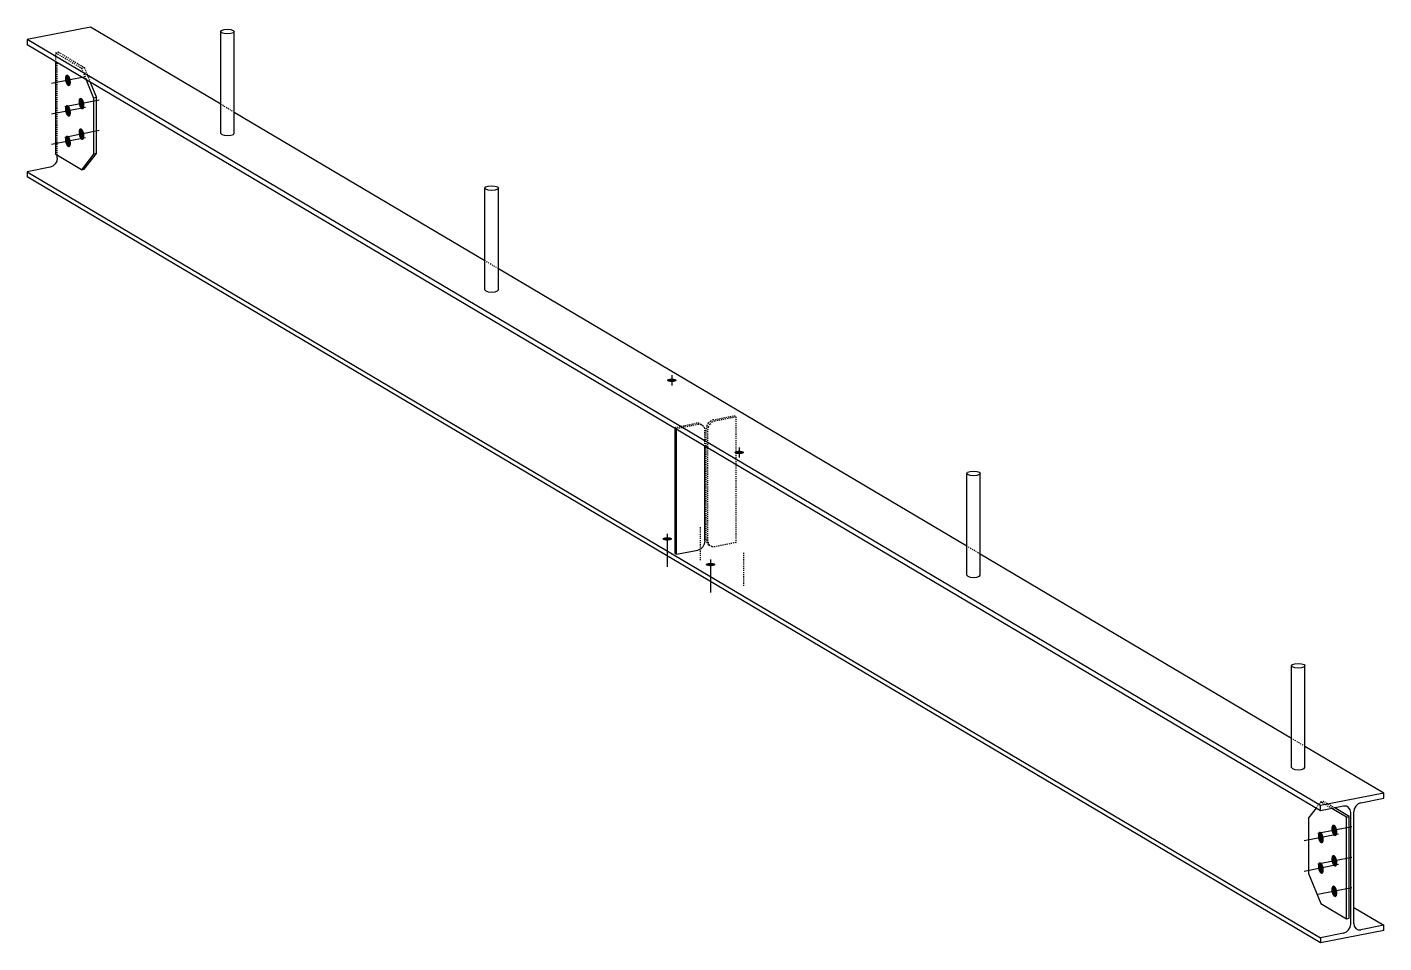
# Model space of a CAD drawing. Header units: millimetres. Extents: x 9 to 27201, y 6 to 1724.
# Drawn here: x 24694 to 27201, y 31 to 1724 of the extents above; entities that cross this region are included whole.
import ezdxf

# ---------------------------------------------------------------- set-up
doc = ezdxf.new("R2010")
doc.units = ezdxf.units.MM
doc.linetypes.add('DXK_LINE_DOT2', pattern=[3.9198, 1.9599, -1.9599])
doc.layers.add('STÅL', color=7, linetype='Continuous')

msp = doc.modelspace()

# ---------------------------------------------------------------- hatches: boundary and pattern name
at = {"layer": 'STÅL', "linetype": 'Continuous'}
for points in [[(24774.5, 1626.4), (24774.8, 1624.1), (24774.9, 1621.9), (24774.8, 1619.9), (24774.4, 1618.1), (24773.8, 1616.6), (24773, 1615.5), (24772.1, 1614.8), (24771, 1614.6), (24769.9, 1614.8), (24768.7, 1615.6), (24767.6, 1616.7), (24766.6, 1618.3), (24765.6, 1620.1), (24764.9, 1622.2), (24764.3, 1624.4), (24764, 1626.7), (24763.9, 1628.9), (24764.1, 1630.9), (24764.4, 1632.8), (24765, 1634.3), (24765.8, 1635.4), (24766.8, 1636), (24767.8, 1636.3), (24769, 1636), (24770.1, 1635.3), (24771.2, 1634.1), (24772.3, 1632.6), (24773.2, 1630.7), (24773.9, 1628.6)], [(24774.5, 1570), (24774.8, 1567.8), (24774.9, 1565.6), (24774.8, 1563.5), (24774.4, 1561.7), (24773.8, 1560.2), (24773, 1559.1), (24772.1, 1558.4), (24771, 1558.2), (24769.9, 1558.5), (24768.7, 1559.2), (24767.6, 1560.3), (24766.6, 1561.9), (24765.6, 1563.7), (24764.9, 1565.8), (24764.3, 1568), (24764, 1570.3), (24763.9, 1572.5), (24764.1, 1574.6), (24764.4, 1576.4), (24765, 1577.9), (24765.8, 1579), (24766.8, 1579.7), (24767.8, 1579.9), (24769, 1579.6), (24770.1, 1578.9), (24771.2, 1577.7), (24772.3, 1576.2), (24773.2, 1574.3), (24773.9, 1572.3)], [(24799.5, 1583.4), (24799.8, 1581.1), (24799.9, 1578.9), (24799.8, 1576.9), (24799.4, 1575.1), (24798.8, 1573.6), (24798, 1572.5), (24797.1, 1571.8), (24796, 1571.6), (24794.9, 1571.8), (24793.7, 1572.6), (24792.6, 1573.7), (24791.6, 1575.3), (24790.6, 1577.1), (24789.9, 1579.2), (24789.3, 1581.4), (24789, 1583.7), (24788.9, 1585.9), (24789.1, 1587.9), (24789.4, 1589.8), (24790, 1591.3), (24790.8, 1592.4), (24791.8, 1593), (24792.8, 1593.2), (24794, 1593), (24795.1, 1592.3), (24796.2, 1591.1), (24797.3, 1589.6), (24798.2, 1587.7), (24798.9, 1585.6)], [(24799.5, 1527), (24799.8, 1524.8), (24799.9, 1522.6), (24799.8, 1520.5), (24799.4, 1518.7), (24798.8, 1517.2), (24798, 1516.1), (24797.1, 1515.4), (24796, 1515.2), (24794.9, 1515.5), (24793.7, 1516.2), (24792.6, 1517.3), (24791.6, 1518.9), (24790.6, 1520.7), (24789.9, 1522.8), (24789.3, 1525), (24789, 1527.3), (24788.9, 1529.5), (24789.1, 1531.6), (24789.4, 1533.4), (24790, 1534.9), (24790.8, 1536), (24791.8, 1536.7), (24792.8, 1536.9), (24794, 1536.6), (24795.1, 1535.9), (24796.2, 1534.7), (24797.3, 1533.2), (24798.2, 1531.3), (24798.9, 1529.3)], [(24774.5, 1513.7), (24774.8, 1511.4), (24774.9, 1509.2), (24774.8, 1507.1), (24774.4, 1505.3), (24773.8, 1503.8), (24773, 1502.7), (24772.1, 1502), (24771, 1501.8), (24769.9, 1502.1), (24768.7, 1502.8), (24767.6, 1504), (24766.6, 1505.5), (24765.6, 1507.3), (24764.9, 1509.4), (24764.3, 1511.6), (24764, 1513.9), (24763.9, 1516.1), (24764.1, 1518.2), (24764.4, 1520), (24765, 1521.5), (24765.8, 1522.6), (24766.8, 1523.3), (24767.8, 1523.5), (24769, 1523.2), (24770.1, 1522.5), (24771.2, 1521.3), (24772.3, 1519.8), (24773.2, 1518), (24773.9, 1515.9)], [(25885.1, 1068), (25883.3, 1068), (25881.5, 1068.2), (25879.8, 1068.6), (25878.4, 1069), (25877.3, 1069.5), (25876.6, 1070.1), (25876.2, 1070.7), (25876.2, 1071.4), (25876.6, 1072), (25877.3, 1072.6), (25878.4, 1073.1), (25879.8, 1073.5), (25881.5, 1073.9), (25883.3, 1074.1), (25885.1, 1074.1), (25887, 1074.1), (25888.8, 1073.9), (25890.4, 1073.5), (25891.8, 1073.1), (25892.9, 1072.6), (25893.7, 1072), (25894.1, 1071.4), (25894.1, 1070.7), (25893.7, 1070.1), (25892.9, 1069.5), (25891.8, 1069), (25890.4, 1068.6), (25888.8, 1068.2), (25887, 1068)], [(26009.8, 934.6), (26007.9, 934.7), (26006.1, 934.9), (26004.5, 935.2), (26003.1, 935.6), (26002, 936.2), (26001.2, 936.7), (26000.8, 937.4), (26000.8, 938), (26001.2, 938.6), (26002, 939.2), (26003.1, 939.8), (26004.5, 940.2), (26006.1, 940.5), (26007.9, 940.7), (26009.8, 940.8), (26011.7, 940.7), (26013.4, 940.5), (26015.1, 940.2), (26016.5, 939.8), (26017.6, 939.2), (26018.3, 938.6), (26018.7, 938), (26018.7, 937.4), (26018.3, 936.7), (26017.6, 936.2), (26016.5, 935.6), (26015.1, 935.2), (26013.4, 934.9), (26011.7, 934.7)], [(25876.9, 774.8), (25875, 774.9), (25873.2, 775.1), (25871.6, 775.4), (25870.2, 775.8), (25869.1, 776.4), (25868.3, 777), (25867.9, 777.6), (25867.9, 778.2), (25868.3, 778.9), (25869.1, 779.4), (25870.2, 780), (25871.6, 780.4), (25873.2, 780.7), (25875, 780.9), (25876.9, 781), (25878.8, 780.9), (25880.5, 780.7), (25882.2, 780.4), (25883.6, 780), (25884.7, 779.4), (25885.4, 778.9), (25885.8, 778.2), (25885.8, 777.6), (25885.4, 777), (25884.7, 776.4), (25883.6, 775.8), (25882.2, 775.4), (25880.5, 775.1), (25878.8, 774.9)], [(25956.9, 727.4), (25955, 727.5), (25953.2, 727.7), (25951.6, 728), (25950.2, 728.5), (25949.1, 729), (25948.3, 729.6), (25947.9, 730.2), (25947.9, 730.8), (25948.3, 731.5), (25949.1, 732), (25950.2, 732.6), (25951.6, 733), (25953.2, 733.3), (25955, 733.5), (25956.9, 733.6), (25958.8, 733.5), (25960.5, 733.3), (25962.2, 733), (25963.6, 732.6), (25964.7, 732), (25965.4, 731.5), (25965.8, 730.8), (25965.8, 730.2), (25965.4, 729.6), (25964.7, 729), (25963.6, 728.5), (25962.2, 728), (25960.5, 727.7), (25958.8, 727.5)], [(27089.5, 226.8), (27089.8, 224.6), (27089.9, 222.4), (27089.8, 220.3), (27089.4, 218.5), (27088.8, 217), (27088, 215.9), (27087.1, 215.2), (27086, 215), (27084.9, 215.3), (27083.7, 216), (27082.6, 217.1), (27081.6, 218.7), (27080.6, 220.5), (27079.9, 222.6), (27079.3, 224.8), (27079, 227.1), (27078.9, 229.3), (27079.1, 231.4), (27079.4, 233.2), (27080, 234.7), (27080.8, 235.8), (27081.8, 236.5), (27082.8, 236.7), (27084, 236.4), (27085.1, 235.7), (27086.2, 234.5), (27087.3, 233), (27088.2, 231.1), (27088.9, 229)], [(27114.5, 240.2), (27114.8, 237.9), (27114.9, 235.7), (27114.8, 233.7), (27114.4, 231.9), (27113.8, 230.4), (27113, 229.3), (27112.1, 228.6), (27111, 228.4), (27109.9, 228.6), (27108.7, 229.4), (27107.6, 230.5), (27106.6, 232.1), (27105.6, 233.9), (27104.9, 236), (27104.3, 238.2), (27104, 240.5), (27103.9, 242.7), (27104.1, 244.7), (27104.4, 246.6), (27105, 248.1), (27105.8, 249.2), (27106.8, 249.8), (27107.8, 250), (27109, 249.8), (27110.1, 249.1), (27111.2, 247.9), (27112.3, 246.4), (27113.2, 244.5), (27113.9, 242.4)], [(27089.5, 170.4), (27089.8, 168.2), (27089.9, 166), (27089.8, 163.9), (27089.4, 162.1), (27088.8, 160.6), (27088, 159.5), (27087.1, 158.8), (27086, 158.6), (27084.9, 158.9), (27083.7, 159.6), (27082.6, 160.8), (27081.6, 162.3), (27080.6, 164.1), (27079.9, 166.2), (27079.3, 168.4), (27079, 170.7), (27078.9, 172.9), (27079.1, 175), (27079.4, 176.8), (27080, 178.3), (27080.8, 179.4), (27081.8, 180.1), (27082.8, 180.3), (27084, 180), (27085.1, 179.3), (27086.2, 178.1), (27087.3, 176.6), (27088.2, 174.7), (27088.9, 172.7)], [(27114.5, 183.8), (27114.8, 181.6), (27114.9, 179.3), (27114.8, 177.3), (27114.4, 175.5), (27113.8, 174), (27113, 172.9), (27112.1, 172.2), (27111, 172), (27109.9, 172.3), (27108.7, 173), (27107.6, 174.1), (27106.6, 175.7), (27105.6, 177.5), (27104.9, 179.6), (27104.3, 181.8), (27104, 184.1), (27103.9, 186.3), (27104.1, 188.4), (27104.4, 190.2), (27105, 191.7), (27105.8, 192.8), (27106.8, 193.5), (27107.8, 193.7), (27109, 193.4), (27110.1, 192.7), (27111.2, 191.5), (27112.3, 190), (27113.2, 188.1), (27113.9, 186)], [(27114.5, 127.4), (27114.8, 125.2), (27114.9, 123), (27114.8, 120.9), (27114.4, 119.1), (27113.8, 117.6), (27113, 116.5), (27112.1, 115.8), (27111, 115.6), (27109.9, 115.9), (27108.7, 116.6), (27107.6, 117.8), (27106.6, 119.3), (27105.6, 121.1), (27104.9, 123.2), (27104.3, 125.4), (27104, 127.7), (27103.9, 129.9), (27104.1, 132), (27104.4, 133.8), (27105, 135.3), (27105.8, 136.4), (27106.8, 137.1), (27107.8, 137.3), (27109, 137), (27110.1, 136.3), (27111.2, 135.1), (27112.3, 133.6), (27113.2, 131.7), (27113.9, 129.7)]]:
    msp.add_hatch(color=96, dxfattribs=at).paths.add_polyline_path(points)

# ---------------------------------------------------------------- linework, layer by layer
at = {"layer": 'STÅL', "color": 2, "linetype": 'Continuous'}
for p, q in [((24810.9, 1723.8), (24694, 1700.7)), ((25051.8, 1581.2), (24810.9, 1723.8)), ((25051.8, 1715.5), (25053.4, 1717.6)), ((25053.5, 1713.4), (25051.8, 1715.5)), ((25051.8, 1527.5), (25051.8, 1715.5)), ((25053.4, 1717.6), (25057.9, 1719.2)), ((25058.1, 1711.8), (25053.5, 1713.4)), ((25057.9, 1719.2), (25064.2, 1719.8)), ((25064.3, 1711.2), (25058.1, 1711.8)), ((25064.2, 1719.8), (25070.4, 1719.2)), ((25070.6, 1711.8), (25064.3, 1711.2)), ((25070.4, 1719.2), (25075, 1717.7)), ((25075.1, 1713.4), (25070.6, 1711.8)), ((25075, 1717.7), (25076.8, 1715.5)), ((25076.8, 1715.5), (25075.1, 1713.4)), ((25076.8, 1527.6), (25076.8, 1715.5)), ((27084, 284.9), (24694, 1700.7)), ((24694, 1700.7), (24694, 1691.2)), ((27084, 275.3), (24694, 1691.2)), ((24746.9, 1488.4), (24746.9, 1659.8)), ((24803.2, 1626.5), (24816.9, 1592.6)), ((24810.6, 1622.1), (24822.1, 1593.6)), ((24822.1, 1593.6), (24816.9, 1592.6)), ((24816.9, 1592.6), (24816.9, 1489.2)), ((24822.1, 1490.2), (24822.1, 1593.6)), ((25539.8, 1292.1), (25076.8, 1566.3)), ((25051.8, 1527.5), (25053.5, 1525.4)), ((25053.5, 1525.4), (25058.1, 1523.9)), ((25058.1, 1523.9), (25064.3, 1523.3)), ((25064.3, 1523.3), (25070.6, 1523.9)), ((25070.6, 1523.9), (25075.1, 1525.5)), ((25075.1, 1525.5), (25076.8, 1527.6)), ((24794.4, 1460.3), (24746.9, 1488.4)), ((24749.6, 1481.7), (24748.6, 1476.1)), ((24749.6, 1481.7), (24749.6, 1486.8)), ((24816.9, 1489.2), (24794.4, 1460.3)), ((24799.6, 1461.3), (24822.1, 1490.2)), ((24822.1, 1490.2), (24816.9, 1489.2)), ((24736.6, 1465), (24694, 1456.6)), ((24694, 1456.6), (27084, 40.8)), ((24694, 1456.6), (24694, 1447)), ((24741.6, 1467.1), (24736.6, 1465)), ((24745.8, 1471), (24741.6, 1467.1)), ((24748.6, 1476.1), (24745.8, 1471)), ((24794.4, 1460.3), (24799.6, 1461.3)), ((27084, 31.2), (24694, 1447)), ((25541.4, 1428.5), (25545.9, 1430.1)), ((25545.9, 1430.1), (25552.2, 1430.7)), ((25552.2, 1430.7), (25558.4, 1430.1)), ((25558.4, 1430.1), (25563, 1428.6)), ((25539.8, 1426.4), (25541.4, 1428.5)), ((25541.5, 1424.3), (25539.8, 1426.4)), ((25539.8, 1238.5), (25539.8, 1426.4)), ((25546.1, 1422.7), (25541.5, 1424.3)), ((25552.3, 1422.1), (25546.1, 1422.7)), ((25558.6, 1422.7), (25552.3, 1422.1)), ((25563.1, 1424.3), (25558.6, 1422.7)), ((25563, 1428.6), (25564.8, 1426.5)), ((25564.8, 1426.5), (25563.1, 1424.3)), ((25564.8, 1238.5), (25564.8, 1426.5)), ((26430.1, 764.6), (25564.8, 1277.3)), ((25539.8, 1238.5), (25541.5, 1236.3)), ((25541.5, 1236.3), (25546.1, 1234.8)), ((25546.1, 1234.8), (25552.3, 1234.2)), ((25552.3, 1234.2), (25558.6, 1234.8)), ((25558.6, 1234.8), (25563.1, 1236.4)), ((25563.1, 1236.4), (25564.8, 1238.5)), ((25891.1, 751.2), (25891.1, 982)), ((25894.1, 749.5), (25894.1, 980.2)), ((25946.1, 773.8), (25946.1, 949.4)), ((26431.8, 901.1), (26436.3, 902.7)), ((26436.3, 902.7), (26442.6, 903.2)), ((26442.6, 903.2), (26448.8, 902.7)), ((26448.8, 902.7), (26453.4, 901.1)), ((26430.1, 898.9), (26431.8, 901.1)), ((26431.9, 896.8), (26430.1, 898.9)), ((26430.1, 711), (26430.1, 898.9)), ((26436.5, 895.2), (26431.9, 896.8)), ((26442.7, 894.7), (26436.5, 895.2)), ((26449, 895.3), (26442.7, 894.7)), ((26453.5, 896.8), (26449, 895.3)), ((26453.4, 901.1), (26455.1, 899)), ((26455.1, 899), (26453.5, 896.8)), ((26455.1, 711.1), (26455.1, 899)), ((25894.1, 749.5), (25933.1, 757.2)), ((25938.1, 759.2), (25933.1, 757.2)), ((25942.3, 763.1), (25938.1, 759.2)), ((25945.1, 768.2), (25942.3, 763.1)), ((25946.1, 773.8), (25945.1, 768.2)), ((25891.1, 751.2), (25894.1, 749.5)), ((27030.1, 409.2), (26455.1, 749.8)), ((26430.1, 711), (26431.9, 708.9)), ((26431.9, 708.9), (26436.5, 707.3)), ((26436.5, 707.3), (26442.7, 706.7)), ((26442.7, 706.7), (26449, 707.3)), ((26449, 707.3), (26453.5, 708.9)), ((26453.5, 708.9), (26455.1, 711.1)), ((27030.1, 543.5), (27031.8, 545.6)), ((27031.9, 541.4), (27030.1, 543.5)), ((27030.1, 355.6), (27030.1, 543.5)), ((27031.8, 545.6), (27036.3, 547.2)), ((27036.5, 539.8), (27031.9, 541.4)), ((27036.3, 547.2), (27042.6, 547.8)), ((27042.7, 539.2), (27036.5, 539.8)), ((27042.6, 547.8), (27048.8, 547.2)), ((27049, 539.8), (27042.7, 539.2)), ((27048.8, 547.2), (27053.4, 545.7)), ((27053.5, 541.4), (27049, 539.8)), ((27053.4, 545.7), (27055.1, 543.6)), ((27055.1, 543.6), (27053.5, 541.4)), ((27055.1, 355.6), (27055.1, 543.6)), ((27200.9, 308), (27055.1, 394.4)), ((27030.1, 355.6), (27031.9, 353.4)), ((27031.9, 353.4), (27036.5, 351.9)), ((27036.5, 351.9), (27042.7, 351.3)), ((27042.7, 351.3), (27049, 351.9)), ((27049, 351.9), (27053.5, 353.5)), ((27053.5, 353.5), (27055.1, 355.6)), ((27200.9, 308), (27084, 284.9)), ((27200.9, 298.4), (27200.9, 308)), ((27075.6, 280.3), (27061.9, 262.6)), ((27084, 275.3), (27084, 284.9)), ((27126.6, 283.7), (27084, 275.3)), ((27131.9, 263.5), (27104.9, 279.5)), ((27137.1, 264.5), (27110.1, 280.5)), ((27131.6, 283.7), (27126.6, 283.7)), ((27135.8, 281.4), (27131.6, 283.7)), ((27138.6, 277.4), (27135.8, 281.4)), ((27139.6, 272.2), (27138.6, 277.4)), ((27146.3, 278.9), (27145.3, 273.3)), ((27149.1, 284.1), (27146.3, 278.9)), ((27153.3, 288), (27149.1, 284.1)), ((27158.3, 290), (27153.3, 288)), ((27158.3, 290), (27200.9, 298.4)), ((27061.9, 262.6), (27061.9, 159.3)), ((27131.9, 263.5), (27137.1, 264.5)), ((27131.9, 75.5), (27131.9, 263.5)), ((27137.1, 76.6), (27137.1, 264.5)), ((27139.6, 65.9), (27139.6, 272.2)), ((27145.3, 67), (27145.3, 273.3)), ((27061.9, 159.3), (27084.4, 103.7)), ((27084.4, 103.7), (27131.9, 75.5)), ((27131.9, 75.5), (27137.1, 76.6)), ((27145.3, 96.8), (27200.9, 63.9)), ((27200.9, 54.3), (27084, 31.2)), ((27126.6, 49.2), (27131.6, 51.3)), ((27131.6, 51.3), (27135.8, 55.1)), ((27135.8, 55.1), (27138.6, 60.3)), ((27138.6, 60.3), (27139.6, 65.9)), ((27145.3, 67), (27146.3, 61.8)), ((27146.3, 61.8), (27149.1, 57.8)), ((27149.1, 57.8), (27153.3, 55.5)), ((27153.3, 55.5), (27158.3, 55.5)), ((27200.9, 63.9), (27158.3, 55.5)), ((27200.9, 54.3), (27200.9, 63.9)), ((27126.6, 49.2), (27084, 40.8)), ((27084, 40.8), (27084, 31.2))]:
    msp.add_line(p, q, dxfattribs=at)
at = {"layer": 'STÅL', "color": 7, "linetype": 'DXK_LINE_DOT2'}
for p, q in [((24752.1, 1677.4), (24746.9, 1676.3)), ((24746.9, 1676.3), (24794.4, 1648.2)), ((24746.9, 1659.8), (24746.9, 1676.3)), ((24749.6, 1486.8), (24749.6, 1658.2)), ((24752.1, 1677.4), (24799.6, 1649.2)), ((24794.4, 1648.2), (24799.6, 1649.2)), ((24794.4, 1648.2), (24803.2, 1626.5)), ((24799.6, 1649.2), (24810.6, 1622.1)), ((25076.8, 1566.3), (25051.8, 1581.2)), ((25564.8, 1277.3), (25539.8, 1292.1)), ((25961.8, 997.9), (26000.8, 1005.6)), ((25964.8, 996.1), (26003.8, 1003.8)), ((26000.8, 1005.6), (26003.8, 1003.8)), ((26003.8, 1003.8), (26003.8, 771.1)), ((25891.1, 983.9), (25930.1, 991.6)), ((25891.1, 982), (25891.1, 983.9)), ((25891.1, 983.9), (25894.1, 982.1)), ((25894.1, 982.1), (25933.1, 989.8)), ((25894.1, 980.2), (25894.1, 982.1)), ((25935.1, 991.5), (25930.1, 991.6)), ((25933.1, 989.8), (25938.1, 989.7)), ((25939.3, 989.3), (25935.1, 991.5)), ((25938.1, 989.7), (25942.3, 987.5)), ((25939.3, 989.3), (25942.3, 987.5)), ((25942.3, 987.5), (25945.1, 983.5)), ((25945.1, 983.5), (25946.1, 978.3)), ((25946.1, 949.4), (25946.1, 978.3)), ((25949.8, 986.8), (25948.8, 981.2)), ((25948.8, 776.7), (25948.8, 981.2)), ((25952.6, 991.9), (25949.8, 986.8)), ((25951.8, 979.4), (25952.8, 985)), ((25951.8, 775), (25951.8, 979.4)), ((25956.8, 995.8), (25952.6, 991.9)), ((25952.8, 985), (25955.6, 990.1)), ((25955.6, 990.1), (25959.8, 994)), ((25961.8, 997.9), (25956.8, 995.8)), ((25959.8, 994), (25964.8, 996.1)), ((25948.8, 776.7), (25949.8, 771.5)), ((25949.8, 771.5), (25952.6, 767.5)), ((25952.8, 769.8), (25951.8, 775)), ((25952.6, 767.5), (25955.6, 765.7)), ((25955.6, 765.7), (25952.8, 769.8)), ((25959.8, 763.5), (25955.6, 765.7)), ((25964.8, 763.4), (25959.8, 763.5)), ((26003.8, 771.1), (25964.8, 763.4)), ((26455.1, 749.8), (26430.1, 764.6)), ((27055.1, 394.4), (27030.1, 409.2)), ((27084.4, 291.6), (27075.6, 280.3)), ((27084.4, 291.6), (27089.6, 292.6)), ((27104.9, 279.5), (27084.4, 291.6)), ((27110.1, 280.5), (27089.6, 292.6))]:
    msp.add_line(p, q, dxfattribs=at)
at = {"layer": 'STÅL', "color": 96, "linetype": 'Continuous'}
for p, q in [((24802, 1631.8), (24738.8, 1619.4)), ((24827, 1588.8), (24763.8, 1576.4)), ((24802, 1575.5), (24738.8, 1563)), ((24827, 1532.5), (24763.8, 1520)), ((24802, 1519.1), (24738.8, 1506.6)), ((25885.1, 1080.4), (25885.1, 1061.5)), ((26009.8, 947.1), (26009.8, 928.1)), ((25876.9, 787.3), (25876.9, 726.2)), ((25956.9, 739.9), (25956.9, 678.8)), ((27117, 232.3), (27053.8, 219.8)), ((27142, 245.6), (27078.8, 233.2)), ((27117, 175.9), (27053.8, 163.4)), ((27142, 189.3), (27078.8, 176.8)), ((27142, 132.9), (27078.8, 120.4))]:
    msp.add_line(p, q, dxfattribs=at)
at = {"layer": 'STÅL', "color": 96, "linetype": 'DXK_LINE_DOT2'}
for p, q in [((25937.5, 799.3), (25937.5, 738.2)), ((26017.5, 751.9), (26017.5, 690.8))]:
    msp.add_line(p, q, dxfattribs=at)

doc.saveas('drawing.dxf')
